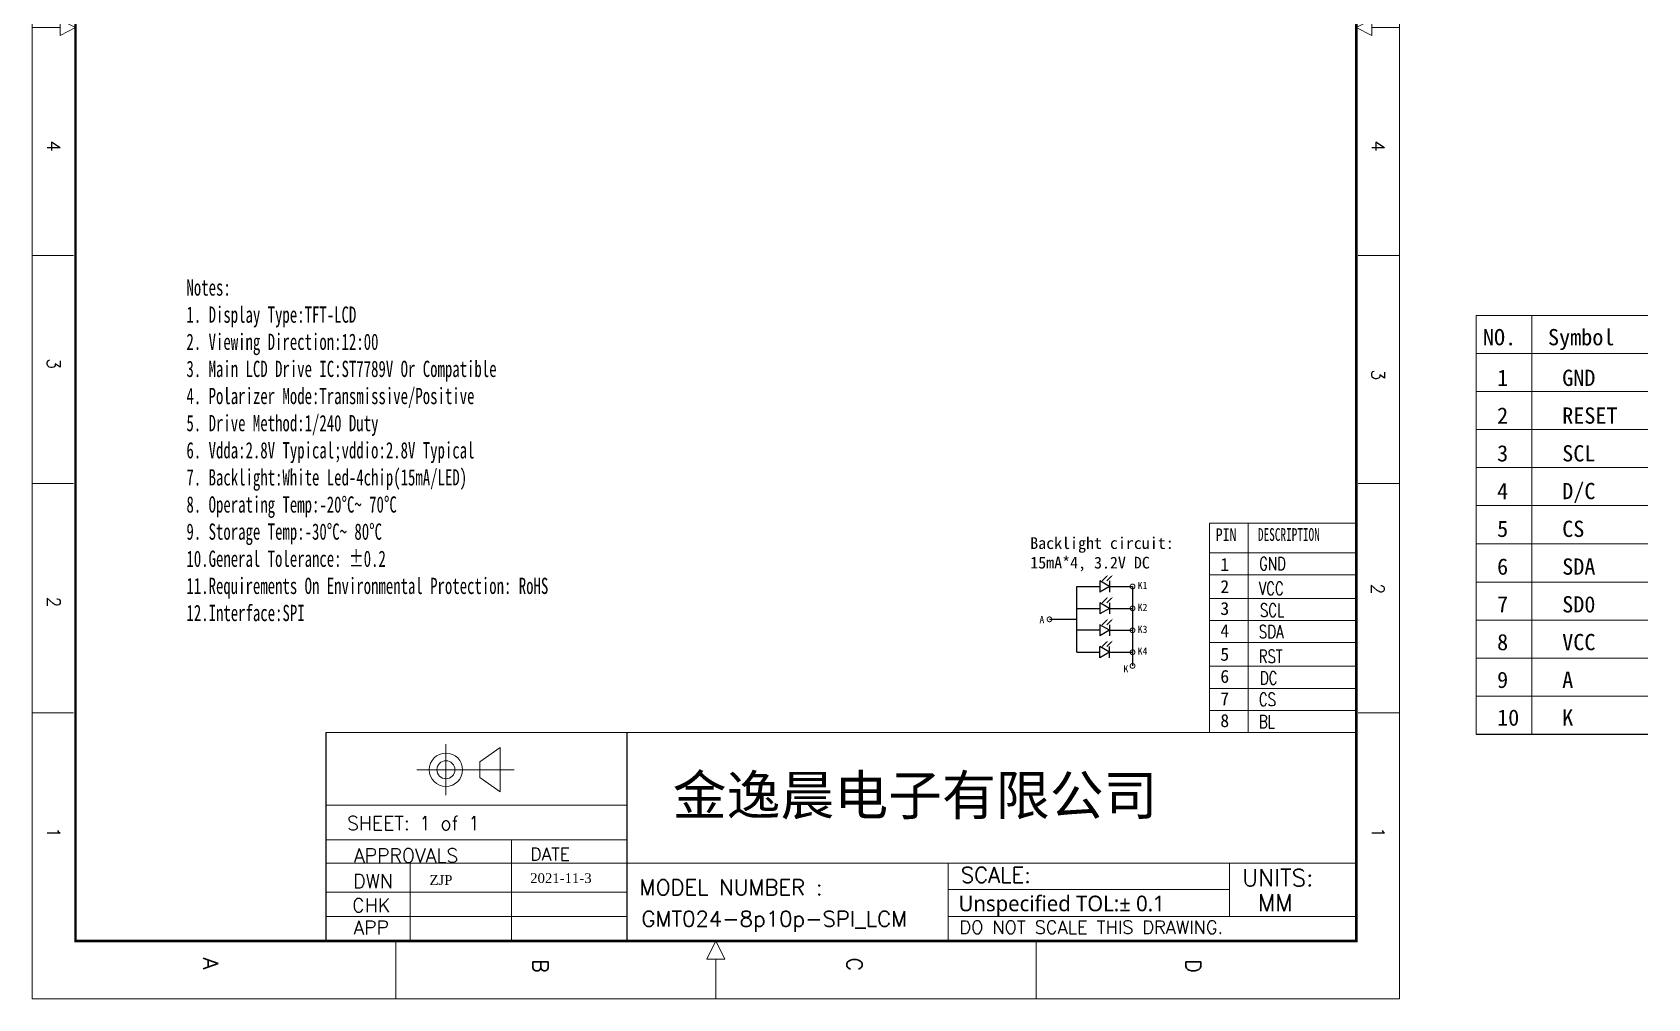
# Model space of a CAD drawing. Extents: x -56 to 192, y -247 to 50.
# Drawn here: x -56.3 to 191.8, y -246.5 to -98 of the extents above; entities that cross this region are included whole.
import ezdxf

# ---------------------------------------------------------------- set-up
doc = ezdxf.new("R2010")
doc.units = 0
doc.header["$MEASUREMENT"] = 0
doc.layers.get('0').update_dxf_attribs({"linetype": 'CONTINUOUS'})
doc.layers.add('BL', color=7, linetype='CONTINUOUS')
doc.layers.add('dim', color=7, linetype='CONTINUOUS')
doc.layers.add('Spec', color=2, linetype='CONTINUOUS', lineweight=13)
doc.styles.add('ROMANS', font='romans.shx', dxfattribs={"bigfont": 'gbcbig.shx'})
doc.styles.add('W0$12', font='simplex', dxfattribs={"width": 0.75})
doc.styles.add('宋体', font='', dxfattribs={"height": 1.8})
doc.styles.add('标准', font='SimSun312.ttf', dxfattribs={"width": 0.667})
doc.styles.get('宋体').set_extended_font_data('FangSong_GB2312')

# ---------------------------------------------------------------- blocks, each defined once
blk = doc.blocks.new('C$D591B8639CFC4DBD8F2D8299D48C958C')
blk.add_line((162.87, 50.02), (162.87, 20.64))
at = {"layer": 'Spec', "color": 0}
for p, q in [((0, 118.71), (167.89, 118.71)), ((0, 118.71), (0, 0)), ((24.1, 118.71), (24.1, 115.12)), ((43.9, 118.71), (43.9, 115.12)), ((63.75, 118.71), (63.75, 115.12)), ((83.54, 116.31), (83.54, 118.71)), ((103.32, 118.71), (103.32, 115.12)), ((123.13, 118.71), (123.13, 115.12)), ((143.06, 118.71), (143.06, 115.12)), ((167.89, 118.71), (167.89, 0)), ((83.54, 114.96), (82.86, 116.31)), ((82.86, 116.31), (84.21, 116.31)), ((84.21, 116.31), (83.54, 114.96)), ((0, 87.18), (4.23, 87.18)), ((162.87, 87.18), (167.89, 87.18)), ((2.64, 59.35), (0, 59.35)), ((2.64, 60.14), (4.23, 59.35)), ((2.64, 58.56), (2.64, 60.14)), ((4.23, 59.35), (2.64, 58.56)), ((164.45, 60.14), (162.87, 59.35)), ((162.87, 59.35), (164.45, 58.56)), ((164.45, 58.56), (164.45, 60.14)), ((164.45, 59.35), (167.89, 59.35)), ((0, 31.56), (4.23, 31.56)), ((167.89, 31.56), (162.87, 31.56)), ((24.01, 0), (24.01, 3.59)), ((43.94, 0), (43.94, 3.59)), ((63.75, 0), (63.75, 3.75)), ((83.54, 3.75), (82.86, 2.41)), ((84.21, 2.41), (83.54, 3.75)), ((103.32, 0), (103.32, 3.59)), ((123.13, 0), (123.13, 3.59)), ((143.06, 0), (143.06, 3.59)), ((82.86, 2.41), (84.21, 2.41)), ((83.54, 2.41), (83.54, 0)), ((0, 0), (167.89, 0))]:
    blk.add_line(p, q, dxfattribs=at)
at = {"layer": 'Spec', "color": 0, "const_width": 0.22}
blk.add_lwpolyline([(162.87, 114.96), (4.23, 114.96), (4.23, 3.75), (162.87, 3.75), (162.87, 114.96)], dxfattribs=at)
at = {"layer": 'Spec', "color": 0, "attachment_point": 7, "style": 'ROMANS'}
for s, insert, char_height, width in [('8', (13.86, 116.3), 1.12, 0.8414), ('7', (33.73, 116.3), 1.12, 0.8414), ('6', (53.6, 116.3), 1.12, 0.8414), ('5', (73.48, 116.3), 1.12, 0.7212), ('4', (93.35, 116.3), 1.12, 0.8414), ('3', (113.23, 116.3), 1.12, 0.7212), ('2', (131.81, 116.25), 1.12, 0.8407), ('1', (152.98, 116.3), 1.12, 0.4808), ('D', (1.77, 100.15), 1.32, 0.9908), ('D', (164.45, 100.15), 1.32, 0.9908), ('C', (1.84, 70.73), 1.32, 0.9908), ('C', (164.31, 70.73), 1.32, 0.9908), ('B', (1.77, 43.47), 1.32, 0.9908), ('B', (164.45, 43.47), 1.32, 0.9908), ('A', (1.77, 14.83), 1.32, 1.1323), ('A', (164.32, 14.83), 1.32, 1.1323), ('8', (13.83, 1.29), 1.12, 0.8414), ('7', (33.37, 1.29), 1.12, 0.8414), ('6', (54.08, 1.29), 1.12, 0.8414), ('5', (73.48, 1.29), 1.12, 0.7212), ('4', (93.35, 1.29), 1.12, 0.8414), ('3', (112.25, 1.29), 1.12, 0.7212), ('2', (132.95, 1.29), 1.12, 0.8414), ('1', (152.98, 1.29), 1.12, 0.4808)]:
    blk.add_mtext(s, dxfattribs=dict(at, insert=insert, char_height=char_height, width=width))

msp = doc.modelspace()

# ---------------------------------------------------------------- linework, layer by layer
at = {"layer": 'BL', "color": 3}
for p, q in [((104.13782, -183.20692), (107.66226, -183.20692)), ((104.13782, -193.30048), (104.13782, -183.20692)), ((107.66226, -182.34696), (107.66226, -184.06688)), ((109.15176, -183.20692), (107.66226, -182.34696)), ((109.15176, -183.20692), (107.66226, -184.06688)), ((109.15176, -182.34696), (109.15176, -184.06688)), ((109.15176, -183.20692), (112.67621, -183.20692)), ((112.67621, -183.20692), (112.67621, -195.40729)), ((107.66226, -185.71148), (107.66226, -187.4314)), ((109.15176, -186.57144), (107.66226, -185.71148)), ((109.15176, -185.71148), (109.15176, -187.4314)), ((104.13782, -188.2537), (99.9224, -188.2537)), ((104.13782, -186.57144), (107.66226, -186.57144)), ((109.15176, -186.57144), (107.66226, -187.4314)), ((109.15176, -186.57144), (112.67621, -186.57144)), ((107.66226, -189.93596), (104.13782, -189.93596)), ((109.15176, -189.93596), (107.66226, -189.076)), ((107.66226, -189.076), (107.66226, -190.79593)), ((109.15176, -189.93596), (107.66226, -190.79593)), ((109.15176, -189.076), (109.15176, -190.79593)), ((109.15176, -189.93596), (112.67621, -189.93596)), ((104.13782, -193.30048), (107.66226, -193.30048)), ((109.15176, -193.30048), (107.66226, -192.44052)), ((107.66226, -194.16045), (107.66226, -192.44052)), ((109.15176, -193.30048), (107.66226, -194.16045)), ((109.15176, -194.16045), (109.15176, -192.44052)), ((109.15176, -193.30048), (112.67621, -193.30048))]:
    msp.add_line(p, q, dxfattribs=at)
at = {"layer": 'BL', "color": 3, "extrusion": (0, 0, -1)}
for points in [[(-108.74639, -181.62738), (-108.03153, -182.34224)], [(-109.4692, -181.63541), (-108.75433, -182.35028)], [(-108.74639, -184.9919), (-108.03153, -185.70676)], [(-109.4692, -184.99993), (-108.75433, -185.7148)], [(-108.74639, -188.35642), (-108.03153, -189.07128)], [(-109.4692, -188.36445), (-108.75433, -189.07932)], [(-108.74639, -191.72094), (-108.03153, -192.4358)], [(-109.4692, -191.72897), (-108.75433, -192.44384)]]:
    msp.add_lwpolyline(points, dxfattribs=at)
at = {"layer": 'BL', "color": 3, "const_width": 0.14746}
for points in [[(112.30757, -183.20692, 1), (113.04485, -183.20692, 1)], [(100.29104, -188.2537, -1), (99.55376, -188.2537, -1)], [(112.30757, -186.57144, 1), (113.04485, -186.57144, 1)], [(112.30757, -189.93596, 1), (113.04485, -189.93596, 1)], [(112.30757, -193.30048, 1), (113.04485, -193.30048, 1)], [(113.04485, -195.40729, -1), (112.30757, -195.40729, -1)]]:
    msp.add_lwpolyline(points, format="xyb", close=True, dxfattribs=at)
at = {"layer": 'BL', "color": 3, "extrusion": (0, 0, -1)}
for points in [[(-108.71019, -181.59117), (-108.96362, -181.41015), (-108.7826, -181.66358)], [(-109.43299, -181.59921), (-109.68642, -181.41819), (-109.5054, -181.67162)], [(-108.71019, -184.95569), (-108.96362, -184.77467), (-108.7826, -185.0281)], [(-109.43299, -184.96373), (-109.68642, -184.78271), (-109.5054, -185.03614)], [(-108.71019, -188.32021), (-108.96362, -188.13919), (-108.7826, -188.39262)], [(-109.43299, -188.32825), (-109.68642, -188.14723), (-109.5054, -188.40066)], [(-108.71019, -191.68474), (-108.96362, -191.50372), (-108.7826, -191.75714)], [(-109.43299, -191.69277), (-109.68642, -191.51175), (-109.5054, -191.76518)]]:
    msp.add_solid(points, dxfattribs=at)
at = {"layer": 'dim', "color": 4}
msp.add_line((147.04059, -205.66446), (147.04059, -152.7327), dxfattribs=at)
at = {"layer": 'dim', "color": 4, "linetype": 'Continuous', "lineweight": 0}
for p, q in [((147.04059, -173.47514), (124.52224, -173.47514)), ((124.52224, -173.47514), (124.52224, -205.66446)), ((130.42535, -173.47514), (130.42535, -205.66446)), ((147.04059, -178.00788), (124.52224, -178.00788))]:
    msp.add_line(p, q, dxfattribs=at)
at = {"layer": 'dim'}
msp.add_line((165.45416, -205.88582), (191.80666, -205.88582), dxfattribs=at)
at = {"layer": 'dim', "color": 0, "lineweight": 5}
for points in [[(165.45416, -141.56032), (191.80666, -141.56032)], [(165.45416, -141.56032), (165.45416, -194.20182)], [(174.02666, -141.56032), (174.02666, -205.88582)], [(165.45416, -147.40232), (191.80666, -147.40232)], [(165.45416, -153.24432), (191.80666, -153.24432)], [(165.45416, -159.08632), (191.80666, -159.08632)], [(165.45416, -164.92832), (191.80666, -164.92832)], [(165.45416, -170.77032), (191.80666, -170.77032)], [(165.45416, -176.67582), (191.80666, -176.67582)], [(165.45416, -182.51782), (191.80666, -182.51782)], [(165.45416, -188.35982), (191.80666, -188.35982)], [(165.45416, -194.20182), (191.80666, -194.20182)], [(165.45416, -194.20182), (165.45416, -205.88582)], [(165.45416, -194.20182), (191.80666, -194.20182)], [(165.45416, -200.04382), (191.80666, -200.04382)], [(165.45416, -200.04382), (191.80666, -200.04382)], [(165.45416, -200.04382), (191.80666, -200.04382)], [(165.45416, -200.04382), (191.80666, -200.04382)]]:
    msp.add_lwpolyline(points, dxfattribs=at)
at = {"layer": 'dim', "color": 4, "linetype": 'Continuous', "lineweight": 0}
for points in [[(124.52224, -181.40636), (147.04059, -181.40636)], [(124.52224, -185.03921), (147.04059, -185.03921)], [(124.52224, -188.43769), (147.04059, -188.43769)], [(124.52224, -191.83617), (147.04059, -191.83617)], [(124.52224, -191.83617), (147.04059, -191.83617)], [(124.52224, -195.46902), (147.04059, -195.46902)], [(124.52224, -198.8675), (147.04059, -198.8675)], [(124.52224, -202.26598), (147.04059, -202.26598)], [(124.52224, -202.26598), (147.04059, -202.26598)]]:
    msp.add_lwpolyline(points, dxfattribs=at)
at = {"layer": 'Spec'}
for p in [(147.04059, -205.66446), (-11.24719, -237.66468)]:
    msp.add_line(p, (147.04059, -237.66468), dxfattribs=at)
at = {"layer": 'Spec', "color": 0}
for p, q in [((7.21327, -215.29232), (7.21327, -207.42797)), ((12.41165, -210.16329), (15.5504, -207.95606)), ((15.5504, -207.95606), (15.5504, -214.76422)), ((12.41165, -212.557), (12.41165, -210.16329)), ((2.73824, -211.36014), (17.68255, -211.36014)), ((15.5504, -214.76422), (12.41165, -212.557))]:
    msp.add_line(p, q, dxfattribs=at)
at = {"layer": 'Spec', "color": 0, "lineweight": 25}
for points in [[(-11.24719, -205.66446), (-11.24719, -237.66468)], [(35.0438, -237.73291), (35.0438, -205.66446)]]:
    msp.add_lwpolyline(points, dxfattribs=at)
at = {"layer": 'Spec', "color": 0, "lineweight": 18}
msp.add_lwpolyline([(-11.24719, -205.66446), (147.04059, -205.66446)], dxfattribs=at)
at = {"layer": 'Spec', "color": 0, "lineweight": 9}
msp.add_lwpolyline([(102.4246, -205.66446), (147.04059, -205.66446)], dxfattribs=at)
at = {"layer": 'Spec', "color": 0, "lineweight": 5}
for points in [[(35.0438, -216.78607), (-11.17106, -216.78607)], [(35.0438, -222.10807), (-11.17106, -222.10807)], [(17.304, -222.10807), (17.304, -237.66468)], [(147.04059, -225.7243), (-11.17106, -225.7243)], [(1.69601, -225.7243), (1.69601, -237.66468)], [(84.38025, -225.7243), (84.38025, -237.66468)], [(127.54965, -225.7243), (127.54965, -233.91199)], [(35.0438, -230.1593), (-11.17106, -230.1593)], [(127.54965, -229.74992), (84.45639, -229.74992)], [(-11.24719, -233.91199), (34.96766, -233.91199)], [(146.96446, -233.91199), (84.45639, -233.91199)]]:
    msp.add_lwpolyline(points, dxfattribs=at)
at = {"layer": 'Spec', "color": 0}
for radius in [2.56446, 1.38087]:
    msp.add_circle((7.21327, -211.36014), radius, dxfattribs=at)

# ---------------------------------------------------------------- block references
at = {"layer": 'Spec', "xscale": 1.768977495910974, "yscale": 1.768977495910974, "zscale": 1.768977495910984, "rotation": 270}
msp.add_blockref('C$D591B8639CFC4DBD8F2D8299D48C958C', (-56.31989, 50.44728), dxfattribs=at)

# ---------------------------------------------------------------- texts
at = {"layer": 'BL', "color": 3, "style": '宋体'}
for s, p in [('K1', (113.46103, -183.60041)), ('K2', (113.46103, -186.96493)), ('A', (98.37364, -188.86027)), ('K3', (113.46103, -190.32945)), ('K4', (113.46103, -193.69397)), ('K', (111.27931, -196.4191))]:
    msp.add_text(s, height=1.10592, dxfattribs=at).set_placement(p)
at = {"layer": 'BL', "linetype": 'Continuous', "insert": (96.96446, -175.63985), "char_height": 1.8, "width": 22.3439137, "attachment_point": 1}
msp.add_mtext('{\\fSimSun|b0|i0|c134|p2;\\C7;Backlight circuit\\fSimSun|b0|i0|c0|p2;:\\P\\fSimSun|b0|i0|c134|p2;15mA*4, 3.2V DC}', dxfattribs=at)
at = {"layer": 'dim', "style": 'W0$12', "width": 0.75}
for s, p in [('GND', (132.11545, -180.69168)), ('VCC', (132.05045, -184.51127)), ('SCL', (132.24311, -187.84362)), ('SDA', (132.07945, -191.13811)), ('RST', (132.05045, -194.94108)), ('DC', (132.24311, -198.27343)), ('CS', (132.07945, -201.56793)), ('BL', (132.07945, -204.9664))]:
    msp.add_text(s, height=2, dxfattribs=at).set_placement(p)
at = {"layer": 'dim', "insert": (-32.64449, -136.01304), "char_height": 2.5, "width": 80.3475111, "attachment_point": 1, "style": '标准'}
msp.add_mtext('Notes:\\P1. Display Type:TFT-LCD\\P2. Viewing Direction:12:00\\P3. Main LCD Drive IC:ST7789V Or Compatible\\P4. Polarizer Mode:Transmissive/Positive\\P5. Drive Method:1/240 Duty\\P6. Vdda:2.8V Typical;vddio:2.8V Typical\\P7. Backlight:White Led-4chip(15mA/LED)\\P8. Operating Temp:-20°C~ 70°C\\P9. Storage Temp:-30°C~ 80°C\\P10.General Tolerance: ±0.2\\P11.Requirements On Environmental Protection: RoHS\\P12.Interface:SPI', dxfattribs=at)
at = {"layer": 'dim', "insert": (166.49883, -143.64196), "char_height": 2.5, "width": 30, "attachment_point": 1}
msp.add_mtext('NO.^ISymbol', dxfattribs=at)
at = {"layer": 'dim', "insert": (168.67674, -149.88885), "char_height": 2.5, "width": 22.75, "attachment_point": 1, "line_spacing_factor": 1.392}
msp.add_mtext('1^IGND\\P2^IRESET\\P3^ISCL\\P4^ID/C\\P5^ICS\\P6^ISDA\\P7^ISD0\\P8^IVCC\\P9^IA\\P10^IK', dxfattribs=at)
at = {"layer": 'dim', "color": 4, "linetype": 'Continuous', "lineweight": 0, "attachment_point": 7}
for s, insert, char_height, width in [('{\\W0.8;PIN}', (125.45204, -176.227), 1.9534627, 4.8966797), ('{\\W0.65;DESCRIPTION}', (131.93963, -176.227), 1.9534627, 14.8031772), ('1', (126.1642, -180.82041), 1.99221, 1.2119288), ('2', (126.1642, -184.21889), 1.99222, 1.6435843), ('3', (126.1642, -187.61737), 1.99222, 1.6103806), ('4', (126.1642, -191.01585), 1.99222, 1.8262048), ('5', (126.1642, -194.6487), 1.99222, 1.6435843), ('6', (126.1642, -198.04718), 1.99222, 1.6103806), ('7', (126.1642, -201.44566), 1.99222, 1.8262048), ('8', (126.1642, -204.84414), 1.99222, 1.8262048)]:
    msp.add_mtext(s, dxfattribs=dict(at, insert=insert, char_height=char_height, width=width))
at = {"layer": 'Spec', "insert": (42.04467, -212.24222), "char_height": 6.06528, "width": 82.2289792, "attachment_point": 1}
msp.add_mtext('{\\fSimSun|b1|i0|c107|p0;金逸晨电子有限公司}', dxfattribs=at)
at = {"layer": 'Spec', "color": 0, "style": 'ROMANS'}
for s, insert, char_height, width, attachment_point in [('SHEET: 1 of 1', (-7.96288, -220.63211), 2.1161292, 23.3529969, 7), ('APPROVALS', (-6.91478, -225.59788), 2.123762, 20.0240431, 7), ('DATE', (20.1767, -225.30759), 1.921499, 7.6173714, 7), ('DWN', (-7.03468, -229.54618), 2.123762, 7.2814702, 7), ('{\\ftimes new roman|b0|i0|c3|p0;ZJP}', (4.68707, -227.5616), 1.5, 32.554636, 1), ('{\\ftimes new roman|b0|i0|c134|p18;20\\ftimes new roman|b0|i0|c0|p18;21\\ftimes new roman|b0|i0|c134|p18;-\\ftimes new roman|b0|i0|c0|p18;11-3}', (20.1557, -227.26562), 1.5, 12.9298967, 1), ('MODEL NUMBER :', (36.96823, -230.63822), 2.393278, 32.8220989, 7), ('SCALE:', (86.30139, -228.72287), 2.393278, 12.3082871, 7), ('UNITS:', (129.53307, -229.24965), 2.598416, 11.9712745, 7), ('{\\fMicrosoft YaHei|b0|i0|c134|p34;Unspecified TOL:%%P 0.1}', (85.95489, -233.91199), 2.393278, 50.2162581, 7), ('MM', (131.95228, -233.07573), 2.598416, 5.8464364, 7), ('CHK', (-7.17669, -233.2501), 2.123762, 6.1437405, 7), ('APP', (-6.99481, -236.68064), 2.123762, 6.3712864, 7), ('DO NOT SCALE THIS DRAWING.', (86.08374, -236.55579), 1.9986093, 50.750401, 7)]:
    msp.add_mtext(s, dxfattribs=dict(at, insert=insert, char_height=char_height, width=width, attachment_point=attachment_point))
at = {"layer": 'Spec', "color": 4, "insert": (37.2515, -233.07277), "char_height": 2.393278, "width": 36.0427543, "attachment_point": 1, "style": 'ROMANS'}
msp.add_mtext('GMT024-8p10p-SPI_LCM', dxfattribs=at)

doc.saveas('drawing.dxf')
